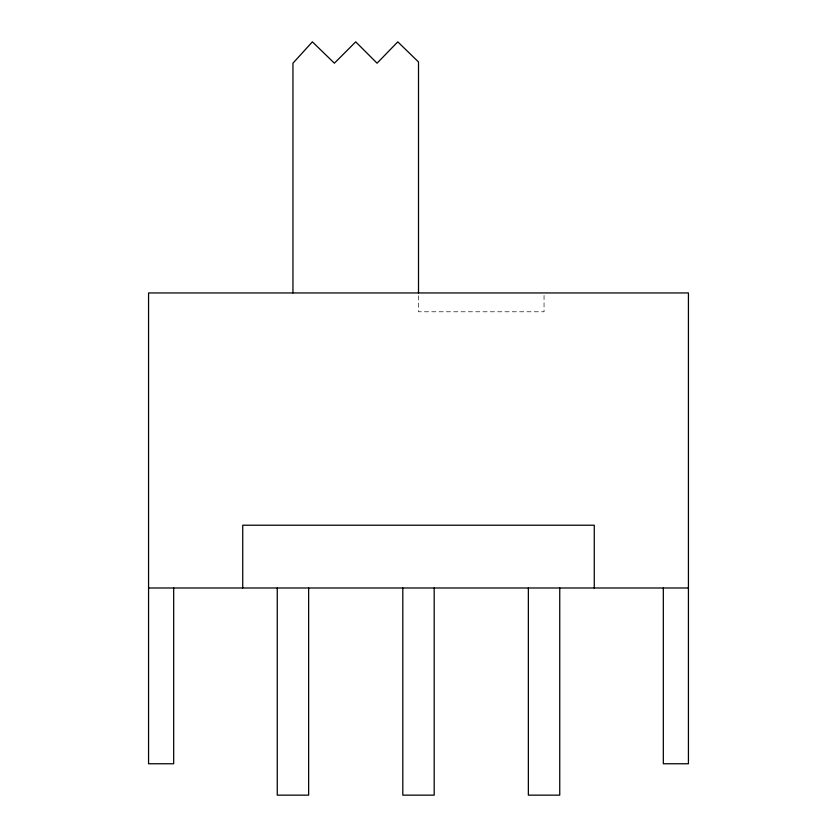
<?xml version="1.0" encoding="UTF-8"?>
<svg xmlns="http://www.w3.org/2000/svg" width="837" height="837" viewBox="0 0 837 837"><rect width="100%" height="100%" fill="white"/><g stroke="black" fill="none" stroke-linecap="round" stroke-linejoin="round"><path stroke-width="0.63" stroke-dasharray="4.18 3.14" d="M544.05 295.461L544.05 311.782L418.5 311.782L418.5 295.461"/><path stroke-width="1.26" d="M148.567 587.992L688.432 587.992M663.322 587.992L663.322 763.762L688.432 763.762L688.432 292.95L148.567 292.95L148.567 763.762L173.677 763.762L173.677 587.992M594.27 587.992L594.27 525.217L242.73 525.217L242.73 587.992M559.744 587.992L559.744 795.15L528.356 795.15L528.356 587.992M434.194 587.992L434.194 795.15L402.806 795.15L402.806 587.992M418.5 292.95L418.5 61.959L397.784 41.85L377.068 63.193L355.725 41.85L334.382 63.193L312.389 41.85L292.95 63.193L292.95 292.95M308.644 587.992L308.644 795.15L277.256 795.15L277.256 587.992"/></g></svg>
